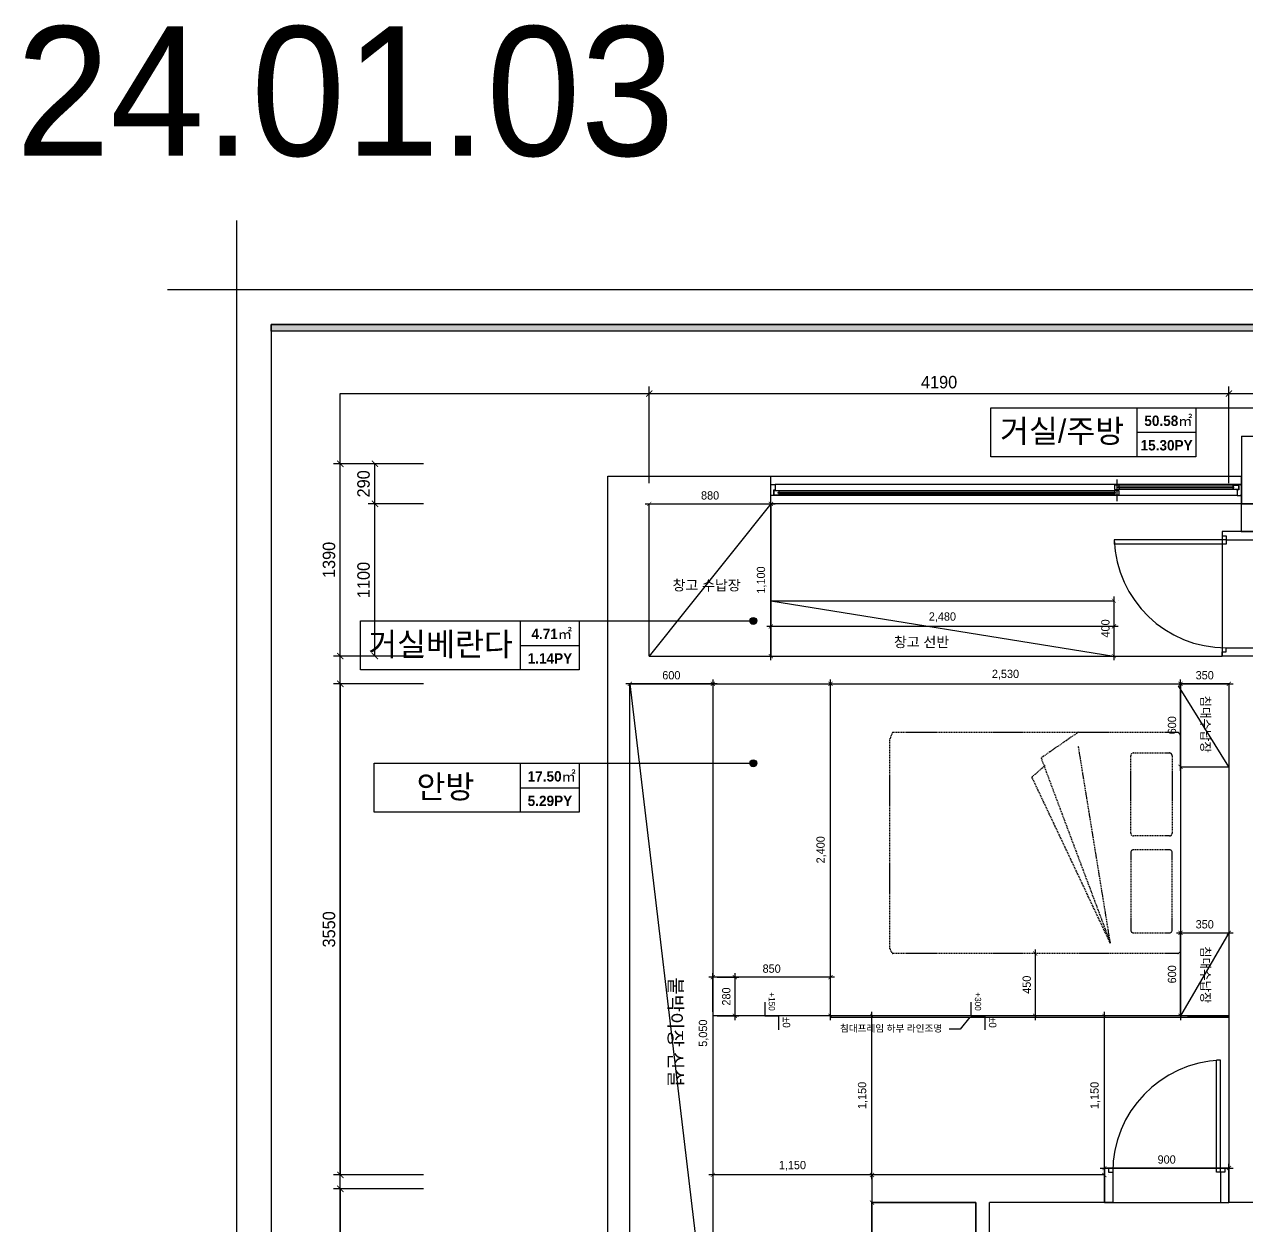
# Model space of a CAD drawing. Header units: millimetres. Extents: x -551172 to 232469, y -3435 to 261611.
# Drawn here: x 138586 to 147426, y 106633 to 115320 of the extents above; entities that cross this region are included whole.
import ezdxf
from ezdxf.enums import TextEntityAlignment as Align

# ---------------------------------------------------------------- set-up
doc = ezdxf.new("R2010")
doc.units = ezdxf.units.MM
doc.header["$LTSCALE"] = 10
doc.header["$PDMODE"] = 3
doc.linetypes.add('DH-HID2', pattern=[1.2, 0.8, -0.4])
doc.layers.get('DEFPOINTS').update_dxf_attribs({"color": 248})
for name, color, linetype in [('0-ELC TEXT', 7, 'Continuous'), ('03-TEXT', 3, 'Continuous'), ('06-FUR', 6, 'Continuous'), ('07-DIM WAL', 5, 'Continuous'), ('3.기호.계단선', 30, 'Continuous'), ('F-SYM', 7, 'Continuous'), ('FORM(YOURNAME)-11', 1, 'Continuous'), ('FU-FURM', 251, 'DH-HID2'), ('도면층2', 2, 'Continuous'), ('도면층4', 4, 'Continuous'), ('도면층5', 5, 'Continuous')]:
    doc.layers.add(name, color=color, linetype=linetype)
doc.styles.add('HY 울릉도 L', font='')
doc.styles.add('YOURNAME', font='HY울릉도M.TTF')
doc.styles.add('넥슨고딕', font='NEXONLv1GothicBold.ttf')
doc.styles.add('코레일둥고', font='Korail_Round_Gothic_Medium.ttf')
doc.styles.get('HY 울릉도 L').set_extended_font_data('HY울릉도L')
doc.dimstyles.new('30', dxfattribs={"dimscale": 30, "dimtxt": 2, "dimasz": 1, "dimexe": 1, "dimexo": 1, "dimgap": 1, "dimtad": 1, "dimdec": 0, "dimrnd": 0.05, "dimdsep": 46, "dimlunit": 6, "dimtxsty": 'HY 울릉도 L', "dimblk": 'ARCHTICK', "dimcen": 2.5, "dimdle": 1, "dimclrd": 133, "dimclre": 133, "dimclrt": 30, "dimadec": 0, "dimazin": 0, "dimtfac": 1, "dimtdec": 0, "dimtix": 1, "dimtmove": 2, "dimatfit": 3, "dimldrblk": 'ARCHTICK', "dimfxl": 1, "dimlwd": -1, "dimlwe": -1, "dimarcsym": 0})
doc.dimstyles.new('YOURNAME-50', dxfattribs={"dimscale": 50, "dimtxt": 1.8, "dimasz": 0.9, "dimexe": 1, "dimexo": 3, "dimgap": 0.7, "dimtad": 1, "dimdec": 0, "dimzin": 0, "dimdsep": 46, "dimtxsty": 'YOURNAME', "dimblk": 'ARCHTICK', "dimcen": 0, "dimclrd": 1, "dimclre": 1, "dimclrt": 7, "dimadec": 0, "dimazin": 0, "dimtfac": 1, "dimtdec": 0, "dimtix": 1, "dimtmove": 2, "dimatfit": 3, "dimldrblk": 'ARCHTICK', "dimfxl": 1, "dimtolj": 1, "dimtzin": 0, "dimarcsym": 0})

# ---------------------------------------------------------------- blocks, each defined once
blk = doc.blocks.new('FORM-PLAN')
at = {"layer": 'FORM(YOURNAME)-11'}
h = blk.add_hatch(color=256, dxfattribs=at)
h.dxf.hatch_style = 1
h.paths.add_polyline_path([(-71444, 55115), (10556, 55115), (10556, 54915), (-71444, 54915)])
h.paths.add_polyline_path([(-71444, -2085), (10556, -2085), (10556, -2285), (-71444, -2285)])
at = {"layer": 'DEFPOINTS', "color": 1}
blk.add_lwpolyline([(-72444, 58115), (-72444, 56115), (-74444, 56115)], dxfattribs=at)
at = {"layer": 'DEFPOINTS', "color": 158}
for points in [[(-71444, -2285), (10556, -2285), (10556, 55115), (-71444, 55115)], [(-69444, 53115), (-64, 53115), (-64, 1215), (-69444, 1215)]]:
    blk.add_lwpolyline(points, close=True, dxfattribs=at)
at = {"layer": 'FORM(YOURNAME)-11', "color": 250}
blk.add_lwpolyline([(-72444, -3285), (11556, -3285), (11556, 56115), (-72444, 56115)], close=True, dxfattribs=at)
at = {"layer": 'FORM(YOURNAME)-11'}
blk.add_lwpolyline([(-71444, 55115), (10556, 55115), (10556, 54915), (-71444, 54915)], close=True, dxfattribs=at)
at = {"layer": 'FORM(YOURNAME)-11', "color": 3, "style": 'YOURNAME'}
for tag, height, p in [('1', 450, (9905, 18188)), ('2', 450, (9905, 17544)), ('3', 450, (9905, 16257)), ('4', 450, (9905, 14326)), ('5', 515, (9905, 12009)), ('6', 515, (9905, 9757)), ('7', 515, (9905, 7504)), ('8', 515, (9905, 5252)), ('9', 515, (9905, 2999)), ('10', 515, (5655, 811)), ('11', 515, (9905, 747)), ('12', 515, (5655, -1441)), ('13', 515, (9905, -1441))]:
    blk.add_attdef(tag, text='', height=height, dxfattribs=at).set_placement(p, align=Align.MIDDLE_RIGHT)
blk = doc.blocks.new('_ArchTick')
at = {"color": 0, "linetype": 'ByBlock', "const_width": 0.15}
blk.add_lwpolyline([(-0.5, -0.5), (0.5, 0.5)], dxfattribs=at)
blk = doc.blocks.new('*D726')
at = {"layer": '07-DIM WAL', "color": 1, "lineweight": -2, "transparency": 16777216}
for p, q in [((143101.4, 112005.3), (143101.4, 112702.8)), ((143101.4, 112652.8), (147291.4, 112652.8)), ((147291.4, 112005.3), (147291.4, 112702.8))]:
    blk.add_line(p, q, dxfattribs=at)
at = {"layer": 'DEFPOINTS', "color": 0, "transparency": 16777216}
for p in [(147291.4, 112652.8), (143101.4, 111855.3), (147291.4, 111855.3)]:
    blk.add_point(p, dxfattribs=at)
at = {"layer": '07-DIM WAL', "color": 1, "lineweight": -2, "transparency": 16777216, "xscale": 45, "yscale": 45, "zscale": 45, "rotation": 180}
blk.add_blockref('_ArchTick', (143101.4, 112652.8), dxfattribs=at)
at = {"layer": '07-DIM WAL', "color": 1, "lineweight": -2, "transparency": 16777216, "xscale": 45, "yscale": 45, "zscale": 45}
blk.add_blockref('_ArchTick', (147291.4, 112652.8), dxfattribs=at)
at = {"layer": '07-DIM WAL', "color": 7, "transparency": 16777216, "insert": (145196.4, 112734.7), "char_height": 90, "attachment_point": 5, "style": 'YOURNAME'}
blk.add_mtext('\\A1;4190', dxfattribs=at)
blk = doc.blocks.new('*D727')
at = {"layer": '07-DIM WAL', "color": 1, "lineweight": -2, "transparency": 16777216}
for p, q in [((141468.9, 112145.3), (140818.9, 112145.3)), ((140868.9, 110755.3), (140868.9, 112145.3)), ((141468.9, 110755.3), (140818.9, 110755.3))]:
    blk.add_line(p, q, dxfattribs=at)
at = {"layer": 'DEFPOINTS', "color": 0, "transparency": 16777216}
for p in [(140868.9, 112145.3), (141618.9, 112145.3), (141618.9, 110755.3)]:
    blk.add_point(p, dxfattribs=at)
at = {"layer": '07-DIM WAL', "color": 1, "lineweight": -2, "transparency": 16777216, "xscale": 45, "yscale": 45, "zscale": 45}
for p, rotation in [((140868.9, 112145.3), 90), ((140868.9, 110755.3), 270)]:
    blk.add_blockref('_ArchTick', p, dxfattribs=dict(at, rotation=rotation))
at = {"layer": '07-DIM WAL', "color": 7, "transparency": 16777216, "insert": (140787, 111450.3), "char_height": 90, "attachment_point": 5, "rotation": 90, "style": 'YOURNAME'}
blk.add_mtext('\\A1;1390', dxfattribs=at)
blk = doc.blocks.new('*D728')
at = {"layer": '07-DIM WAL', "color": 1, "lineweight": -2, "transparency": 16777216}
for p, q in [((141468.9, 111855.3), (141068.9, 111855.3)), ((141118.9, 110755.3), (141118.9, 111855.3)), ((141468.9, 110755.3), (141068.9, 110755.3))]:
    blk.add_line(p, q, dxfattribs=at)
at = {"layer": 'DEFPOINTS', "color": 0, "transparency": 16777216}
for p in [(141118.9, 111855.3), (141618.9, 111855.3), (141618.9, 110755.3)]:
    blk.add_point(p, dxfattribs=at)
at = {"layer": '07-DIM WAL', "color": 1, "lineweight": -2, "transparency": 16777216, "xscale": 45, "yscale": 45, "zscale": 45}
for p, rotation in [((141118.9, 111855.3), 90), ((141118.9, 110755.3), 270)]:
    blk.add_blockref('_ArchTick', p, dxfattribs=dict(at, rotation=rotation))
at = {"layer": '07-DIM WAL', "color": 7, "transparency": 16777216, "insert": (141037.1, 111305.3), "char_height": 90, "attachment_point": 5, "rotation": 90, "style": 'YOURNAME'}
blk.add_mtext('\\A1;1100', dxfattribs=at)
blk = doc.blocks.new('*D729')
at = {"layer": '07-DIM WAL', "color": 1, "lineweight": -2, "transparency": 16777216}
for p, q in [((141468.9, 112145.3), (141068.9, 112145.3)), ((141118.9, 111855.3), (141118.9, 112145.3)), ((141468.9, 111855.3), (141068.9, 111855.3))]:
    blk.add_line(p, q, dxfattribs=at)
at = {"layer": 'DEFPOINTS', "color": 0, "transparency": 16777216}
for p in [(141118.9, 112145.3), (141618.9, 112145.3), (141618.9, 111855.3)]:
    blk.add_point(p, dxfattribs=at)
at = {"layer": '07-DIM WAL', "color": 1, "lineweight": -2, "transparency": 16777216, "xscale": 45, "yscale": 45, "zscale": 45}
for p, rotation in [((141118.9, 112145.3), 90), ((141118.9, 111855.3), 270)]:
    blk.add_blockref('_ArchTick', p, dxfattribs=dict(at, rotation=rotation))
at = {"layer": '07-DIM WAL', "color": 7, "transparency": 16777216, "insert": (141037, 112000.3), "char_height": 90, "attachment_point": 5, "rotation": 90, "style": 'YOURNAME'}
blk.add_mtext('\\A1;290', dxfattribs=at)
blk = doc.blocks.new('*D730')
at = {"layer": '07-DIM WAL', "color": 1, "lineweight": -2, "transparency": 16777216}
for p, q in [((141468.9, 110555.3), (140818.9, 110555.3)), ((140868.9, 110555.3), (140868.9, 107005.3)), ((141468.9, 107005.3), (140818.9, 107005.3))]:
    blk.add_line(p, q, dxfattribs=at)
at = {"layer": 'DEFPOINTS', "color": 0, "transparency": 16777216}
for p in [(141618.9, 110555.3), (140868.9, 107005.3), (141618.9, 107005.3)]:
    blk.add_point(p, dxfattribs=at)
at = {"layer": '07-DIM WAL', "color": 1, "lineweight": -2, "transparency": 16777216, "xscale": 45, "yscale": 45, "zscale": 45}
for p, rotation in [((140868.9, 110555.3), 90), ((140868.9, 107005.3), 270)]:
    blk.add_blockref('_ArchTick', p, dxfattribs=dict(at, rotation=rotation))
at = {"layer": '07-DIM WAL', "color": 7, "transparency": 16777216, "insert": (140787.1, 108780.3), "char_height": 90, "attachment_point": 5, "rotation": 90, "style": 'YOURNAME'}
blk.add_mtext('\\A1;3550', dxfattribs=at)
blk = doc.blocks.new('*D731')
at = {"layer": '07-DIM WAL', "color": 1, "lineweight": -2, "transparency": 16777216}
for p, q in [((141468.9, 106905.3), (140818.9, 106905.3)), ((140868.9, 106905.3), (140868.9, 105505.3)), ((141468.9, 105505.3), (140818.9, 105505.3))]:
    blk.add_line(p, q, dxfattribs=at)
at = {"layer": 'DEFPOINTS', "color": 0, "transparency": 16777216}
for p in [(141618.9, 106905.3), (140868.9, 105505.3), (141618.9, 105505.3)]:
    blk.add_point(p, dxfattribs=at)
at = {"layer": '07-DIM WAL', "color": 1, "lineweight": -2, "transparency": 16777216, "xscale": 45, "yscale": 45, "zscale": 45}
for p, rotation in [((140868.9, 106905.3), 90), ((140868.9, 105505.3), 270)]:
    blk.add_blockref('_ArchTick', p, dxfattribs=dict(at, rotation=rotation))
at = {"layer": '07-DIM WAL', "color": 7, "transparency": 16777216, "insert": (140787.1, 106205.3), "char_height": 90, "attachment_point": 5, "rotation": 90, "style": 'YOURNAME'}
blk.add_mtext('\\A1;1400', dxfattribs=at)
blk = doc.blocks.new('*D802')
at = {"layer": '06-FUR', "color": 133, "transparency": 16777216}
for p, q in [((144711.4, 106975.3), (144711.4, 108185.3)), ((144741.4, 108155.3), (144741.4, 108155.3)), ((144741.4, 107005.3), (144741.4, 107005.3))]:
    blk.add_line(p, q, dxfattribs=at)
at = {"layer": 'DEFPOINTS', "color": 0, "transparency": 16777216}
for p in [(144711.4, 108155.3), (144711.4, 108155.3), (144711.4, 107005.3)]:
    blk.add_point(p, dxfattribs=at)
at = {"layer": '06-FUR', "color": 133, "transparency": 16777216, "xscale": 30, "yscale": 30, "zscale": 30}
for p, rotation in [((144711.4, 108155.3), 90), ((144711.4, 107005.3), 270)]:
    blk.add_blockref('_ArchTick', p, dxfattribs=dict(at, rotation=rotation))
at = {"layer": '06-FUR', "color": 30, "transparency": 16777216, "insert": (144645.4, 107580.3), "char_height": 60, "attachment_point": 5, "rotation": 90, "style": 'HY 울릉도 L'}
blk.add_mtext('1,150', dxfattribs=at)
blk = doc.blocks.new('*D803')
at = {"layer": '06-FUR', "color": 133, "transparency": 16777216}
blk.add_line((144741.4, 107005.3), (143531.4, 107005.3), dxfattribs=at)
at = {"layer": 'DEFPOINTS', "color": 0, "transparency": 16777216}
for p in [(143561.4, 107005.3), (143561.4, 107005.3), (144711.4, 107005.3)]:
    blk.add_point(p, dxfattribs=at)
at = {"layer": '06-FUR', "color": 133, "transparency": 16777216, "xscale": 30, "yscale": 30, "zscale": 30, "rotation": 180}
blk.add_blockref('_ArchTick', (143561.4, 107005.3), dxfattribs=at)
at = {"layer": '06-FUR', "color": 133, "transparency": 16777216, "xscale": 30, "yscale": 30, "zscale": 30}
blk.add_blockref('_ArchTick', (144711.4, 107005.3), dxfattribs=at)
at = {"layer": '06-FUR', "color": 30, "transparency": 16777216, "insert": (144136.4, 107071.2), "char_height": 60, "attachment_point": 5, "style": 'HY 울릉도 L'}
blk.add_mtext('1,150', dxfattribs=at)
blk = doc.blocks.new('*D763')
at = {"layer": '06-FUR', "color": 133, "transparency": 16777216}
for p, q in [((145891.4, 108635.3), (145891.4, 108125.3)), ((145921.4, 108605.3), (145921.4, 108605.3)), ((146354.1, 108155.3), (145861.4, 108155.3))]:
    blk.add_line(p, q, dxfattribs=at)
at = {"layer": 'DEFPOINTS', "color": 0, "transparency": 16777216}
for p in [(145891.4, 108605.3), (145891.4, 108155.3), (146384.1, 108155.3)]:
    blk.add_point(p, dxfattribs=at)
at = {"layer": '06-FUR', "color": 133, "transparency": 16777216, "xscale": 30, "yscale": 30, "zscale": 30}
for p, rotation in [((145891.4, 108605.3), 90), ((145891.4, 108155.3), 270)]:
    blk.add_blockref('_ArchTick', p, dxfattribs=dict(at, rotation=rotation))
at = {"layer": '06-FUR', "color": 30, "transparency": 16777216, "insert": (145830.1, 108380.3), "char_height": 60, "attachment_point": 5, "rotation": 90, "style": 'HY 울릉도 L'}
blk.add_mtext('450', dxfattribs=at)
blk = doc.blocks.new('*D759')
at = {"layer": '06-FUR', "color": 133, "transparency": 16777216}
for p, q in [((146911.4, 108755.3), (147321.4, 108755.3)), ((146941.4, 108725.3), (146941.4, 108725.3))]:
    blk.add_line(p, q, dxfattribs=at)
at = {"layer": 'DEFPOINTS', "color": 0, "transparency": 16777216}
for p in [(146941.4, 108755.3), (147291.4, 108755.3), (147291.4, 108755.3)]:
    blk.add_point(p, dxfattribs=at)
at = {"layer": '06-FUR', "color": 133, "transparency": 16777216, "xscale": 30, "yscale": 30, "zscale": 30, "rotation": 180}
blk.add_blockref('_ArchTick', (146941.4, 108755.3), dxfattribs=at)
at = {"layer": '06-FUR', "color": 133, "transparency": 16777216, "xscale": 30, "yscale": 30, "zscale": 30}
blk.add_blockref('_ArchTick', (147291.4, 108755.3), dxfattribs=at)
at = {"layer": '06-FUR', "color": 30, "transparency": 16777216, "insert": (147116.4, 108816.6), "char_height": 60, "attachment_point": 5, "style": 'HY 울릉도 L'}
blk.add_mtext('350', dxfattribs=at)
blk = doc.blocks.new('*D798')
at = {"layer": '06-FUR', "color": 133, "transparency": 16777216}
for p, q in [((144441.4, 108435), (143531.4, 108435)), ((143561.4, 108185.3), (143561.4, 108465)), ((144411.4, 108185.3), (144411.4, 108465))]:
    blk.add_line(p, q, dxfattribs=at)
at = {"layer": 'DEFPOINTS', "color": 0, "transparency": 16777216}
for p in [(143561.4, 108435), (143561.4, 108155.3), (144411.4, 108155.3)]:
    blk.add_point(p, dxfattribs=at)
at = {"layer": '06-FUR', "color": 133, "transparency": 16777216, "xscale": 30, "yscale": 30, "zscale": 30, "rotation": 180}
blk.add_blockref('_ArchTick', (143561.4, 108435), dxfattribs=at)
at = {"layer": '06-FUR', "color": 133, "transparency": 16777216, "xscale": 30, "yscale": 30, "zscale": 30}
blk.add_blockref('_ArchTick', (144411.4, 108435), dxfattribs=at)
at = {"layer": '06-FUR', "color": 30, "transparency": 16777216, "insert": (143986.4, 108496.3), "char_height": 60, "attachment_point": 5, "style": 'HY 울릉도 L'}
blk.add_mtext('850', dxfattribs=at)
blk = doc.blocks.new('*D799')
at = {"layer": '06-FUR', "color": 133, "transparency": 16777216}
for p, q in [((146391.4, 106975.3), (146391.4, 108185.3)), ((146421.4, 108155.3), (146421.4, 108155.3)), ((146421.4, 107005.3), (146421.4, 107005.3))]:
    blk.add_line(p, q, dxfattribs=at)
at = {"layer": 'DEFPOINTS', "color": 0, "transparency": 16777216}
for p in [(146391.4, 108155.3), (146391.4, 108155.3), (146391.4, 107005.3)]:
    blk.add_point(p, dxfattribs=at)
at = {"layer": '06-FUR', "color": 133, "transparency": 16777216, "xscale": 30, "yscale": 30, "zscale": 30}
for p, rotation in [((146391.4, 108155.3), 90), ((146391.4, 107005.3), 270)]:
    blk.add_blockref('_ArchTick', p, dxfattribs=dict(at, rotation=rotation))
at = {"layer": '06-FUR', "color": 30, "transparency": 16777216, "insert": (146325.4, 107580.3), "char_height": 60, "attachment_point": 5, "rotation": 90, "style": 'HY 울릉도 L'}
blk.add_mtext('1,150', dxfattribs=at)
blk = doc.blocks.new('*D800')
at = {"layer": '06-FUR', "color": 133, "transparency": 16777216}
for p, q in [((146361.4, 107055.3), (147321.4, 107055.3)), ((147291.4, 107035.3), (147291.4, 107085.3))]:
    blk.add_line(p, q, dxfattribs=at)
at = {"layer": 'DEFPOINTS', "color": 0, "transparency": 16777216}
for p in [(146391.4, 107055.3), (147291.4, 107055.3), (147291.4, 107005.3)]:
    blk.add_point(p, dxfattribs=at)
at = {"layer": '06-FUR', "color": 133, "transparency": 16777216, "xscale": 30, "yscale": 30, "zscale": 30, "rotation": 180}
blk.add_blockref('_ArchTick', (146391.4, 107055.3), dxfattribs=at)
at = {"layer": '06-FUR', "color": 133, "transparency": 16777216, "xscale": 30, "yscale": 30, "zscale": 30}
blk.add_blockref('_ArchTick', (147291.4, 107055.3), dxfattribs=at)
at = {"layer": '06-FUR', "color": 30, "transparency": 16777216, "insert": (146841.4, 107116.6), "char_height": 60, "attachment_point": 5, "style": 'HY 울릉도 L'}
blk.add_mtext('900', dxfattribs=at)
blk = doc.blocks.new('*D809')
at = {"layer": '06-FUR', "color": 133, "transparency": 16777216}
blk.add_line((144411.4, 108125.3), (144411.4, 110585.3), dxfattribs=at)
at = {"layer": 'DEFPOINTS', "color": 0, "transparency": 16777216}
for p in [(144411.4, 110555.3), (144411.4, 110555.3), (144411.4, 108155.3)]:
    blk.add_point(p, dxfattribs=at)
at = {"layer": '06-FUR', "color": 133, "transparency": 16777216, "xscale": 30, "yscale": 30, "zscale": 30}
for p, rotation in [((144411.4, 110555.3), 90), ((144411.4, 108155.3), 270)]:
    blk.add_blockref('_ArchTick', p, dxfattribs=dict(at, rotation=rotation))
at = {"layer": '06-FUR', "color": 30, "transparency": 16777216, "insert": (144345.4, 109355.3), "char_height": 60, "attachment_point": 5, "rotation": 90, "style": 'HY 울릉도 L'}
blk.add_mtext('2,400', dxfattribs=at)
blk = doc.blocks.new('*D810')
at = {"layer": '06-FUR', "color": 133, "transparency": 16777216}
blk.add_line((144381.4, 110555.3), (146971.4, 110555.3), dxfattribs=at)
at = {"layer": 'DEFPOINTS', "color": 0, "transparency": 16777216}
for p in [(144411.4, 110555.3), (146941.4, 110555.3), (146941.4, 110555.3)]:
    blk.add_point(p, dxfattribs=at)
at = {"layer": '06-FUR', "color": 133, "transparency": 16777216, "xscale": 30, "yscale": 30, "zscale": 30, "rotation": 180}
blk.add_blockref('_ArchTick', (144411.4, 110555.3), dxfattribs=at)
at = {"layer": '06-FUR', "color": 133, "transparency": 16777216, "xscale": 30, "yscale": 30, "zscale": 30}
blk.add_blockref('_ArchTick', (146941.4, 110555.3), dxfattribs=at)
at = {"layer": '06-FUR', "color": 30, "transparency": 16777216, "insert": (145676.4, 110621.3), "char_height": 60, "attachment_point": 5, "style": 'HY 울릉도 L'}
blk.add_mtext('2,530', dxfattribs=at)
blk = doc.blocks.new('*D811')
at = {"layer": '06-FUR', "color": 133, "transparency": 16777216}
blk.add_line((146911.4, 110555.3), (147321.4, 110555.3), dxfattribs=at)
at = {"layer": 'DEFPOINTS', "color": 0, "transparency": 16777216}
for p in [(146941.4, 110555.3), (147291.4, 110555.3), (147291.4, 110555.3)]:
    blk.add_point(p, dxfattribs=at)
at = {"layer": '06-FUR', "color": 133, "transparency": 16777216, "xscale": 30, "yscale": 30, "zscale": 30, "rotation": 180}
blk.add_blockref('_ArchTick', (146941.4, 110555.3), dxfattribs=at)
at = {"layer": '06-FUR', "color": 133, "transparency": 16777216, "xscale": 30, "yscale": 30, "zscale": 30}
blk.add_blockref('_ArchTick', (147291.4, 110555.3), dxfattribs=at)
at = {"layer": '06-FUR', "color": 30, "transparency": 16777216, "insert": (147116.4, 110616.6), "char_height": 60, "attachment_point": 5, "style": 'HY 울릉도 L'}
blk.add_mtext('350', dxfattribs=at)
blk = doc.blocks.new('*D812')
at = {"layer": '06-FUR', "color": 133, "transparency": 16777216}
blk.add_line((143591.4, 110555.3), (142931.4, 110555.3), dxfattribs=at)
at = {"layer": 'DEFPOINTS', "color": 0, "transparency": 16777216}
for p in [(142961.4, 110555.3), (142961.4, 110555.3), (143561.4, 110555.3)]:
    blk.add_point(p, dxfattribs=at)
at = {"layer": '06-FUR', "color": 133, "transparency": 16777216, "xscale": 30, "yscale": 30, "zscale": 30, "rotation": 180}
blk.add_blockref('_ArchTick', (142961.4, 110555.3), dxfattribs=at)
at = {"layer": '06-FUR', "color": 133, "transparency": 16777216, "xscale": 30, "yscale": 30, "zscale": 30}
blk.add_blockref('_ArchTick', (143561.4, 110555.3), dxfattribs=at)
at = {"layer": '06-FUR', "color": 30, "transparency": 16777216, "insert": (143261.4, 110616.6), "char_height": 60, "attachment_point": 5, "style": 'HY 울릉도 L'}
blk.add_mtext('600', dxfattribs=at)
blk = doc.blocks.new('*D804')
at = {"layer": '06-FUR', "color": 133, "transparency": 16777216}
for p, q in [((143561.4, 110585.3), (143561.4, 105475.3)), ((143591.4, 110555.3), (143591.4, 110555.3)), ((143591.4, 105505.3), (143591.4, 105505.3))]:
    blk.add_line(p, q, dxfattribs=at)
at = {"layer": 'DEFPOINTS', "color": 0, "transparency": 16777216}
for p in [(143561.4, 110555.3), (143561.4, 105505.3), (143561.4, 105505.3)]:
    blk.add_point(p, dxfattribs=at)
at = {"layer": '06-FUR', "color": 133, "transparency": 16777216, "xscale": 30, "yscale": 30, "zscale": 30}
for p, rotation in [((143561.4, 110555.3), 90), ((143561.4, 105505.3), 270)]:
    blk.add_blockref('_ArchTick', p, dxfattribs=dict(at, rotation=rotation))
at = {"layer": '06-FUR', "color": 30, "transparency": 16777216, "insert": (143495.4, 108030.3), "char_height": 60, "attachment_point": 5, "rotation": 90, "style": 'HY 울릉도 L'}
blk.add_mtext('5,050', dxfattribs=at)
blk = doc.blocks.new('*D806')
at = {"layer": '06-FUR', "color": 133, "transparency": 16777216}
for p, q in [((146941.4, 109925.3), (146941.4, 110585.3)), ((146971.4, 110555.3), (146971.4, 110555.3)), ((146971.4, 109955.3), (146971.4, 109955.3))]:
    blk.add_line(p, q, dxfattribs=at)
at = {"layer": 'DEFPOINTS', "color": 0, "transparency": 16777216}
for p in [(146941.4, 110555.3), (146941.4, 110555.3), (146941.4, 109955.3)]:
    blk.add_point(p, dxfattribs=at)
at = {"layer": '06-FUR', "color": 133, "transparency": 16777216, "xscale": 30, "yscale": 30, "zscale": 30}
for p, rotation in [((146941.4, 110555.3), 90), ((146941.4, 109955.3), 270)]:
    blk.add_blockref('_ArchTick', p, dxfattribs=dict(at, rotation=rotation))
at = {"layer": '06-FUR', "color": 30, "transparency": 16777216, "insert": (146880.1, 110255.3), "char_height": 60, "attachment_point": 5, "rotation": 90, "style": 'HY 울릉도 L'}
blk.add_mtext('600', dxfattribs=at)
blk = doc.blocks.new('*D766')
at = {"layer": '06-FUR', "color": 133, "transparency": 16777216}
blk.add_line((146941.4, 108785.3), (146941.4, 108125.3), dxfattribs=at)
at = {"layer": 'DEFPOINTS', "color": 0, "transparency": 16777216}
for p in [(146941.4, 108755.3), (146941.4, 108155.3), (146941.4, 108155.3)]:
    blk.add_point(p, dxfattribs=at)
at = {"layer": '06-FUR', "color": 133, "transparency": 16777216, "xscale": 30, "yscale": 30, "zscale": 30}
for p, rotation in [((146941.4, 108755.3), 90), ((146941.4, 108155.3), 270)]:
    blk.add_blockref('_ArchTick', p, dxfattribs=dict(at, rotation=rotation))
at = {"layer": '06-FUR', "color": 30, "transparency": 16777216, "insert": (146880.1, 108455.3), "char_height": 60, "attachment_point": 5, "rotation": 90, "style": 'HY 울릉도 L'}
blk.add_mtext('600', dxfattribs=at)
blk = doc.blocks.new('*D819')
at = {"layer": '06-FUR', "color": 133, "transparency": 16777216}
for p, q in [((143591.4, 108435), (143750, 108435)), ((143720, 108465), (143720, 108125.3)), ((143591.4, 108155.3), (143750, 108155.3))]:
    blk.add_line(p, q, dxfattribs=at)
at = {"layer": 'DEFPOINTS', "color": 0, "transparency": 16777216}
for p in [(143561.4, 108435), (143561.4, 108155.3), (143720, 108155.3)]:
    blk.add_point(p, dxfattribs=at)
at = {"layer": '06-FUR', "color": 133, "transparency": 16777216, "xscale": 30, "yscale": 30, "zscale": 30}
for p, rotation in [((143720, 108435), 90), ((143720, 108155.3), 270)]:
    blk.add_blockref('_ArchTick', p, dxfattribs=dict(at, rotation=rotation))
at = {"layer": '06-FUR', "color": 30, "transparency": 16777216, "insert": (143658.7, 108295.2), "char_height": 60, "attachment_point": 5, "rotation": 90, "style": 'HY 울릉도 L'}
blk.add_mtext('280', dxfattribs=at)
blk = doc.blocks.new('*D778')
at = {"layer": '06-FUR', "color": 133, "transparency": 16777216}
for p, q in [((143980.7, 111125.3), (143980.7, 110940)), ((146460.4, 111125.3), (146460.4, 110940)), ((146490.4, 110970), (143950.7, 110970))]:
    blk.add_line(p, q, dxfattribs=at)
at = {"layer": 'DEFPOINTS', "color": 0, "transparency": 16777216}
for p in [(143980.7, 111155.3), (146460.4, 111155.3), (143980.7, 110970)]:
    blk.add_point(p, dxfattribs=at)
at = {"layer": '06-FUR', "color": 133, "transparency": 16777216, "xscale": 30, "yscale": 30, "zscale": 30, "rotation": 180}
blk.add_blockref('_ArchTick', (143980.7, 110970), dxfattribs=at)
at = {"layer": '06-FUR', "color": 133, "transparency": 16777216, "xscale": 30, "yscale": 30, "zscale": 30}
blk.add_blockref('_ArchTick', (146460.4, 110970), dxfattribs=at)
at = {"layer": '06-FUR', "color": 30, "transparency": 16777216, "insert": (145220.5, 111035.9), "char_height": 60, "attachment_point": 5, "style": 'HY 울릉도 L'}
blk.add_mtext('2,480', dxfattribs=at)
blk = doc.blocks.new('*D779')
at = {"layer": '06-FUR', "color": 133, "transparency": 16777216}
for p, q in [((143980.7, 110725.3), (143980.7, 111885.3)), ((144010.7, 111855.3), (144010.7, 111855.3))]:
    blk.add_line(p, q, dxfattribs=at)
at = {"layer": 'DEFPOINTS', "color": 0, "transparency": 16777216}
for p in [(143980.7, 111855.3), (143980.7, 111855.3), (143980.7, 110755.3)]:
    blk.add_point(p, dxfattribs=at)
at = {"layer": '06-FUR', "color": 133, "transparency": 16777216, "xscale": 30, "yscale": 30, "zscale": 30}
for p, rotation in [((143980.7, 111855.3), 90), ((143980.7, 110755.3), 270)]:
    blk.add_blockref('_ArchTick', p, dxfattribs=dict(at, rotation=rotation))
at = {"layer": '06-FUR', "color": 30, "transparency": 16777216, "insert": (143914.7, 111305.3), "char_height": 60, "attachment_point": 5, "rotation": 90, "style": 'HY 울릉도 L'}
blk.add_mtext('1,100', dxfattribs=at)
blk = doc.blocks.new('*D780')
at = {"layer": '06-FUR', "color": 133, "transparency": 16777216}
for p, q in [((143071.4, 111855), (144011.4, 111855)), ((143101.4, 111825.3), (143101.4, 111825)), ((143981.4, 111825.3), (143981.4, 111825))]:
    blk.add_line(p, q, dxfattribs=at)
at = {"layer": 'DEFPOINTS', "color": 0, "transparency": 16777216}
for p in [(143101.4, 111855.3), (143981.4, 111855.3), (143981.4, 111855)]:
    blk.add_point(p, dxfattribs=at)
at = {"layer": '06-FUR', "color": 133, "transparency": 16777216, "xscale": 30, "yscale": 30, "zscale": 30, "rotation": 180}
blk.add_blockref('_ArchTick', (143101.4, 111855), dxfattribs=at)
at = {"layer": '06-FUR', "color": 133, "transparency": 16777216, "xscale": 30, "yscale": 30, "zscale": 30}
blk.add_blockref('_ArchTick', (143981.4, 111855), dxfattribs=at)
at = {"layer": '06-FUR', "color": 30, "transparency": 16777216, "insert": (143541.4, 111916.3), "char_height": 60, "attachment_point": 5, "style": 'HY 울릉도 L'}
blk.add_mtext('880', dxfattribs=at)
blk = doc.blocks.new('*D771')
at = {"layer": '06-FUR', "color": 133, "transparency": 16777216}
for p, q in [((146460.4, 111185.3), (146460.4, 110725.3)), ((146490.4, 111155.3), (146490.4, 111155.3)), ((146490.4, 110755.3), (146490.4, 110755.3))]:
    blk.add_line(p, q, dxfattribs=at)
at = {"layer": 'DEFPOINTS', "color": 0, "transparency": 16777216}
for p in [(146460.4, 111155.3), (146460.4, 110755.3), (146460.4, 110755.3)]:
    blk.add_point(p, dxfattribs=at)
at = {"layer": '06-FUR', "color": 133, "transparency": 16777216, "xscale": 30, "yscale": 30, "zscale": 30}
for p, rotation in [((146460.4, 111155.3), 90), ((146460.4, 110755.3), 270)]:
    blk.add_blockref('_ArchTick', p, dxfattribs=dict(at, rotation=rotation))
at = {"layer": '06-FUR', "color": 30, "transparency": 16777216, "insert": (146399.1, 110955.3), "char_height": 60, "attachment_point": 5, "rotation": 90, "style": 'HY 울릉도 L'}
blk.add_mtext('400', dxfattribs=at)
blk = doc.blocks.new('*D775')
at = {"layer": '06-FUR', "color": 133, "transparency": 16777216}
for p, q in [((144711.4, 106835.3), (144711.4, 105475.3)), ((144741.4, 106805.3), (144741.4, 106805.3)), ((144741.4, 105505.3), (144741.4, 105505.3))]:
    blk.add_line(p, q, dxfattribs=at)
at = {"layer": 'DEFPOINTS', "color": 0, "transparency": 16777216}
for p in [(144711.4, 106805.3), (144711.4, 105505.3), (144711.4, 105505.3)]:
    blk.add_point(p, dxfattribs=at)
at = {"layer": '06-FUR', "color": 133, "transparency": 16777216, "xscale": 30, "yscale": 30, "zscale": 30}
for p, rotation in [((144711.4, 106805.3), 90), ((144711.4, 105505.3), 270)]:
    blk.add_blockref('_ArchTick', p, dxfattribs=dict(at, rotation=rotation))
at = {"layer": '06-FUR', "color": 30, "transparency": 16777216, "insert": (144645.4, 106155.3), "char_height": 60, "attachment_point": 5, "rotation": 90, "style": 'HY 울릉도 L'}
blk.add_mtext('1,300', dxfattribs=at)

msp = doc.modelspace()

# ---------------------------------------------------------------- hatches: boundary and pattern name
at = {"layer": '0-ELC TEXT'}
h = msp.add_hatch(color=256, dxfattribs=at)
h.dxf.hatch_style = 1
edge = h.paths.add_edge_path()
edge.add_arc((143853.4, 111009.7), 25, 180, 540, ccw=False)
h = msp.add_hatch(color=256, dxfattribs=at)
h.dxf.hatch_style = 1
edge = h.paths.add_edge_path()
edge.add_arc((143853.4, 109980.5), 25, 180, 540, ccw=False)

# ---------------------------------------------------------------- linework, layer by layer
for p, q in [((146628.1, 112196.5), (146628.1, 112550.3)), ((146628.1, 112373.4), (147052.8, 112373.4)), ((142171, 110655.9), (142171, 111009.7)), ((142595.7, 111009.7), (143853.4, 111009.7)), ((142171, 110832.8), (142595.7, 110832.8)), ((142171, 109626.7), (142171, 109980.5)), ((142595.7, 109980.5), (143853.4, 109980.5)), ((142171, 109803.6), (142595.7, 109803.6))]:
    msp.add_line(p, q, dxfattribs=at)
for points in [[(145570.9, 112550.3), (147052.8, 112550.3), (147052.8, 112196.5), (145570.9, 112196.5)], [(141013.8, 111009.7), (142595.7, 111009.7), (142595.7, 110655.9), (141013.8, 110655.9)], [(141113.8, 109980.5), (142595.7, 109980.5), (142595.7, 109626.7), (141113.8, 109626.7)]]:
    msp.add_lwpolyline(points, close=True, dxfattribs=at)
msp.add_lwpolyline([(147052.8, 112550.3), (147985.8, 112550.3), (147985.8, 111903.9)], dxfattribs=at)
for centre in [(143853.4, 111009.7), (143853.4, 109980.5)]:
    msp.add_circle(centre, 25, dxfattribs=at)
at = {"layer": '06-FUR'}
for p, q in [((143101.4, 111855.3), (143980.7, 111855.3)), ((143980.7, 111855.3), (143101.4, 110755.3)), ((143980.7, 111855.3), (143980.7, 110755.3)), ((143980.7, 110755.3), (143980.7, 111155.3)), ((143980.7, 111155.3), (146460.4, 111155.3)), ((143980.7, 111155.3), (146460.4, 110755.3)), ((146460.4, 111155.3), (146460.4, 110755.3)), ((142961.4, 110555.3), (143561.4, 105505.3)), ((147291.4, 109955.3), (146926.4, 110540.3)), ((147291.4, 110555.3), (146941.4, 110555.3)), ((146941.4, 110555.3), (146941.4, 108155.3)), ((146941.4, 109955.3), (147291.4, 109955.3)), ((146941.4, 108155.3), (146941.4, 108755.3)), ((146941.4, 108755.3), (147291.4, 108755.3)), ((147291.4, 108755.3), (146941.4, 108155.3)), ((144411.4, 108435), (143561.4, 108435)), ((144411.4, 108155.3), (144411.4, 108435)), ((144411.4, 108155.3), (143561.4, 108155.3)), ((147291.4, 108155.3), (144411.4, 108155.3)), ((147291.4, 108155.3), (144471.4, 108155.3)), ((146991.4, 108155.3), (147291.4, 108155.3))]:
    msp.add_line(p, q, dxfattribs=at)
at = {"layer": '06-FUR', "color": 41, "true_color": 0xf4ee51}
for p, q in [((145418.4, 108145.3), (145350, 108060)), ((145350, 108060), (145270, 108060))]:
    msp.add_line(p, q, dxfattribs=at)
at = {"layer": '06-FUR'}
for points in [[(143561.4, 105505.3), (142961.4, 105505.3), (142961.4, 110555.3), (143561.4, 110555.3)], [(144711.4, 106805.3), (145461.4, 106805.3), (145461.4, 105505.3), (144711.4, 105505.3)]]:
    msp.add_lwpolyline(points, close=True, dxfattribs=at)
at = {"layer": '06-FUR', "color": 41, "true_color": 0xf4ee51, "const_width": 10}
msp.add_lwpolyline([(147291.4, 108145.3), (144410, 108145.3)], dxfattribs=at)
at = {"layer": '06-FUR'}
msp.add_lwpolyline([(147291.4, 108155.3, 2, 1.455191522836685e-11, 0), (147291.4, 108155.3, 1.455191522836685e-11, 1.455191522836685e-11, 0)], format="xyseb", dxfattribs=at)
at = {"layer": '3.기호.계단선'}
for points in [[(143936.4, 108255.3), (143936.4, 108155.3), (144036.4, 108155.3), (144036.4, 108055.3)], [(145426.4, 108255.3), (145426.4, 108155.3), (145526.4, 108155.3), (145526.4, 108055.3)]]:
    msp.add_lwpolyline(points, dxfattribs=at)
at = {"layer": 'FU-FURM'}
for p, q in [((146203.4, 110205.3), (145933.4, 110019.3)), ((146434.8, 108680.3), (146203.4, 110105.3)), ((145933.4, 110019.3), (146434.8, 108680.3)), ((145867.4, 109881.3), (145963.4, 109965.3)), ((146434.8, 108680.3), (145867.4, 109881.3))]:
    msp.add_line(p, q, dxfattribs=at)
for points in [[(144841.4, 108640), (144841.4, 110156.7, -0.034141), (144861.4, 110205.3), (146921.4, 110205.3, -0.218769), (146941.4, 110180), (146941.4, 108620, -0.111477), (146921.4, 108605.3), (144861.4, 108605.3, -0.126594)], [(146581.4, 109475.3), (146581.4, 110035.3, -0.414214), (146601.4, 110055.3), (146861.4, 110055.3, -0.414214), (146881.4, 110035.3), (146881.4, 109475.3, -0.414214), (146861.4, 109455.3), (146601.4, 109455.3, -0.414214)], [(146581.4, 109335.3), (146581.4, 108775.3, 0.414214), (146601.4, 108755.3), (146861.4, 108755.3, 0.414214), (146881.4, 108775.3), (146881.4, 109335.3, 0.414214), (146861.4, 109355.3), (146601.4, 109355.3, 0.414214)]]:
    msp.add_lwpolyline(points, format="xyb", close=True, dxfattribs=at)
at = {"layer": '도면층2'}
for p, q in [((147381.4, 112345.3), (147491.4, 112345.3)), ((147381.4, 112345.3), (147381.4, 111855.3)), ((142801.4, 102675.3), (142801.4, 112055.3)), ((142801.4, 112055.3), (143981.4, 112055.3)), ((143981.4, 111855.3), (143981.4, 112055.3)), ((143101.4, 110755.3), (143101.4, 111855.3)), ((143101.4, 111855.3), (143981.4, 111855.3)), ((147380.6, 111855.3), (147491.4, 111855.3)), ((143101.4, 110755.3), (147241.4, 110755.3)), ((142961.4, 110555.3), (147291.4, 110555.3)), ((142961.4, 105505.3), (142961.4, 110555.3)), ((147291.4, 110555.3), (147291.4, 107005.3)), ((146391.4, 107005.3), (144711.4, 107005.3)), ((144711.4, 107005.3), (144711.4, 106805.3)), ((146391.4, 107005.3), (146391.4, 106805.3)), ((147291.4, 107005.3), (147291.4, 106805.3)), ((145461.4, 106805.3), (144711.4, 106805.3)), ((145461.4, 105505.3), (145461.4, 106805.3)), ((145561.4, 105405.3), (145561.4, 106805.3)), ((146391.4, 106805.3), (145561.4, 106805.3)), ((147491.4, 106805.3), (147291.4, 106805.3))]:
    msp.add_line(p, q, dxfattribs=at)
msp.add_lwpolyline([(147491.4, 111855.3), (147380.6, 111855.3), (147380.6, 111655.3), (147491.4, 111655.3)], close=True, dxfattribs=at)
at = {"layer": '도면층4'}
for p, q in [((146481.4, 112031.4), (146481.4, 111874.4)), ((147350.6, 111915.3), (143998.8, 111915.3)), ((147363.2, 111995.3), (144011.4, 111995.3)), ((146463.8, 111950), (144040.1, 111950)), ((146463.8, 111920), (144040.1, 111920)), ((147321.5, 111990.3), (146498.9, 111990.3)), ((147321.5, 111960.3), (146498.9, 111960.3)), ((147350.6, 111954.2), (147350.6, 111956.3)), ((147241.4, 111655.3), (147241.4, 110755.3)), ((147271.4, 111595.3), (146461.4, 111595.3)), ((146461.4, 111595.3), (146461.4, 111565.3)), ((147271.4, 111565.3), (146461.9, 111565.3)), ((147271.4, 111595.3), (147271.4, 111565.3)), ((147231.4, 107835.3), (147201.4, 107835.3)), ((147201.4, 107025.3), (147201.4, 107834.7)), ((147231.4, 107025.3), (147231.4, 107835.3)), ((147291.4, 107055.3), (146391.4, 107055.3)), ((146391.4, 107055.3), (146391.4, 106805.3)), ((147291.4, 106805.3), (147291.4, 107055.3)), ((147291.4, 107055.3), (147291.4, 106805.3)), ((147231.4, 107025.3), (147201.4, 107025.3)), ((146391.4, 106805.3), (147291.4, 106805.3))]:
    msp.add_line(p, q, dxfattribs=at)
for points in [[(143981.4, 112055.3), (147380.6, 112055.3), (147380.6, 111855.3), (143981.4, 111855.3)], [(144040.1, 111940), (144040.1, 111950), (144002.1, 111950), (144002.1, 111920), (144040.1, 111920), (144040.1, 111930), (144034.5, 111931.8), (144034.5, 111938.2)], [(144036.6, 111933), (146467.3, 111933), (146467.3, 111937), (144036.6, 111937)], [(146463.8, 111920), (146498.8, 111920), (146498.8, 111950), (146463.8, 111950), (146463.8, 111940), (146469.4, 111938.2), (146469.4, 111931.8), (146463.8, 111930)], [(146493.3, 111978.6), (146498.9, 111980.3), (146498.9, 111990.3), (146463.9, 111990.3), (146463.9, 111960.3), (146498.9, 111960.3), (146498.9, 111970.3), (146493.3, 111972.1)], [(147327.1, 111978.6), (147321.5, 111980.3), (147321.5, 111990.3), (147359.5, 111990.3), (147359.5, 111960.3), (147321.5, 111960.3), (147321.5, 111970.3), (147327.1, 111972.1)]]:
    msp.add_lwpolyline(points, close=True, dxfattribs=at)
for points in [[(143981.4, 111986.2), (143981.4, 111995.3), (144011.4, 111995.3), (144011.4, 111954.2), (143998.8, 111954.2), (143998.8, 111915.3), (143981.4, 111915.3), (143981.4, 111924.2)], [(144040.1, 111940.8), (144042.8, 111939.4), (144043.4, 111938.4), (144043.9, 111937)], [(144040.1, 111929.2), (144042.8, 111930.6), (144043.4, 111931.6), (144043.9, 111933)], [(146463.8, 111940.8), (146461.1, 111939.4), (146460.6, 111938.4), (146460, 111937)], [(146463.8, 111929.2), (146461.1, 111930.6), (146460.6, 111931.6), (146460, 111933)], [(146495.4, 111973.3), (147325, 111973.3), (147325, 111977.3), (146495.4, 111977.3), (146495.4, 111973.3), (146495.4, 111977.3)], [(146498.9, 111981.1), (146501.6, 111979.8), (146502.2, 111978.8), (146502.7, 111977.3)], [(146498.9, 111969.6), (146501.6, 111970.9), (146502.2, 111971.9), (146502.7, 111973.3)], [(147321.5, 111981.1), (147318.8, 111979.8), (147318.3, 111978.8), (147317.7, 111977.3)], [(147321.5, 111969.6), (147318.8, 111970.9), (147318.3, 111971.9), (147317.7, 111973.3)], [(147380.6, 111986.3), (147380.6, 111995.3), (147363.2, 111995.3), (147363.2, 111956.3), (147350.6, 111956.3), (147350.6, 111915.3), (147380.6, 111915.3), (147380.6, 111924.3)], [(147241.4, 111655.3), (147241.4, 111625.3), (147271.4, 111625.3), (147271.4, 111595.3), (147511.4, 111595.3), (147511.4, 111625.3), (147541.4, 111625.3), (147541.4, 111655.3), (147241.4, 111655.3)], [(147241.4, 110755.3), (147241.4, 110785.3), (147271.4, 110785.3), (147271.4, 110815.3), (147511.4, 110815.3), (147511.4, 110785.3), (147541.4, 110785.3), (147541.4, 110755.3), (147241.4, 110755.3)], [(146391.4, 107055.3), (146421.4, 107055.3), (146421.4, 107025.3), (146451.4, 107025.3), (146451.4, 106805.3), (146421.4, 106805.3), (146421.4, 106805.3), (146391.4, 106805.3), (146391.4, 107055.3)], [(147291.4, 107055.3), (147261.4, 107055.3), (147261.4, 107025.3), (147231.4, 107025.3), (147231.4, 106805.3), (147261.4, 106805.3), (147261.4, 106805.3), (147291.4, 106805.3), (147291.4, 107055.3)]]:
    msp.add_lwpolyline(points, dxfattribs=at)
at = {"layer": '도면층5'}
for centre, start, end in [((147271.4, 111625.3), 182.12255, 270), ((147261.4, 107025.3), 92.12255, 180)]:
    msp.add_arc(centre, 810, start, end, dxfattribs=at)

# ---------------------------------------------------------------- block references
at = {"layer": 'F-SYM', "xscale": 0.2500000000000001, "yscale": 0.2500000000000001, "zscale": 0.2500000000000001}
msp.add_blockref('FORM-PLAN', (158229.9, 99374), dxfattribs=at)

# ---------------------------------------------------------------- texts
at = {"layer": '0-ELC TEXT', "style": '코레일둥고'}
for s, p in [('창고 수납장', (143270, 111230)), ('창고 선반', (144870, 110820))]:
    msp.add_text(s, height=74.21, dxfattribs=at).set_placement(p)
for s, height, p in [('침대수납장', 66, (147090, 110470)), ('침대수납장', 66, (147090, 108659.1)), ('붙박이장 신설', 100, (143243, 108433.1))]:
    msp.add_text(s, height=height, rotation=270, dxfattribs=at).set_placement(p)
at = {"layer": '03-TEXT'}
for s, height, style, p in [('24.01.03', 934.9, '코레일둥고', (140904.7, 114371.5)), ('거실/주방', 166.67, '코레일둥고', (146085.6, 112298)), ('50.58㎡', 75, '넥슨고딕', (146853.8, 112418.5)), ('15.30PY', 75, '넥슨고딕', (146841, 112241.6)), ('거실베란다', 166.67, '코레일둥고', (141593.2, 110757.4)), ('4.71㎡', 75, '넥슨고딕', (142396.7, 110877.9)), ('1.14PY', 75, '넥슨고딕', (142383.9, 110701)), ('안방', 166.67, '코레일둥고', (141628.5, 109728.2)), ('17.50㎡', 75, '넥슨고딕', (142396.7, 109848.7)), ('5.29PY', 75, '넥슨고딕', (142383.9, 109671.8))]:
    msp.add_text(s, height=height, dxfattribs=dict(at, style=style)).set_placement(p, align=Align.CENTER)
at = {"layer": '06-FUR', "color": 41, "true_color": 0xf4ee51, "style": '코레일둥고'}
msp.add_text('침대프레임 하부 라인조명', height=49.615, dxfattribs=at).set_placement((144480, 108040))
at = {"layer": '3.기호.계단선', "style": '코레일둥고'}
for s, height, p in [('+150', 45.23, (143965.2, 108325.4)), ('+300', 45.23, (145455.2, 108325.4)), ('±0', 53.94, (144066.6, 108147.1)), ('±0', 53.94, (145556.6, 108147.1))]:
    msp.add_text(s, height=height, rotation=270, dxfattribs=at).set_placement(p)

# ---------------------------------------------------------------- dimensions: what is measured, and where the dimension line sits
at = {"layer": '06-FUR'}
for base, p1, p2, picture, middle in [((143981.4, 111855), (143101.4, 111855.3), (143981.4, 111855.3), '*D780', (143541.4, 111916.3)), ((143980.7, 110970), (146460.4, 111155.3), (143980.7, 111155.3), '*D778', (145220.5, 111035.9)), ((142961.4, 110555.3), (143561.4, 110555.3), (142961.4, 110555.3), '*D812', (143261.4, 110616.6)), ((146941.4, 110555.3), (144411.4, 110555.3), (146941.4, 110555.3), '*D810', (145676.4, 110621.3)), ((147291.4, 110555.3), (146941.4, 110555.3), (147291.4, 110555.3), '*D811', (147116.4, 110616.6)), ((147291.4, 108755.3), (146941.4, 108755.3), (147291.4, 108755.3), '*D759', (147116.4, 108816.6)), ((143561.4, 108435), (144411.4, 108155.3), (143561.4, 108155.3), '*D798', (143986.4, 108496.3)), ((147291.4, 107055.3), (146391.4, 107055.3), (147291.4, 107005.3), '*D800', (146841.4, 107116.6)), ((143561.4, 107005.3), (144711.4, 107005.3), (143561.4, 107005.3), '*D803', (144136.4, 107071.2))]:
    dim = msp.add_linear_dim(base=base, p1=p1, p2=p2, dimstyle='30', override={"dimfxl": 1.25}, dxfattribs=at)
    dim.commit()
    dim.dimension.update_dxf_attribs({"geometry": picture, "text_midpoint": middle})
for base, p1, p2, picture, middle in [((143980.7, 111855.3), (143980.7, 110755.3), (143980.7, 111855.3), '*D779', (143914.7, 111305.3)), ((146460.4, 110755.3), (146460.4, 111155.3), (146460.4, 110755.3), '*D771', (146399.1, 110955.3)), ((143561.4, 105505.3), (143561.4, 110555.3), (143561.4, 105505.3), '*D804', (143495.4, 108030.3)), ((144411.4, 110555.3), (144411.4, 108155.3), (144411.4, 110555.3), '*D809', (144345.4, 109355.3)), ((146941.4, 110555.3), (146941.4, 109955.3), (146941.4, 110555.3), '*D806', (146880.1, 110255.3)), ((146941.4, 108155.3), (146941.4, 108755.3), (146941.4, 108155.3), '*D766', (146880.1, 108455.3)), ((145891.4, 108155.3), (145891.4, 108605.3), (146384.1, 108155.3), '*D763', (145830.1, 108380.3)), ((143720, 108155.3), (143561.4, 108435), (143561.4, 108155.3), '*D819', (143658.7, 108295.2)), ((144711.4, 108155.3), (144711.4, 107005.3), (144711.4, 108155.3), '*D802', (144645.4, 107580.3)), ((146391.4, 108155.3), (146391.4, 107005.3), (146391.4, 108155.3), '*D799', (146325.4, 107580.3)), ((144711.4, 105505.3), (144711.4, 106805.3), (144711.4, 105505.3), '*D775', (144645.4, 106155.3))]:
    dim = msp.add_linear_dim(base=base, p1=p1, p2=p2, angle=90, dimstyle='30', override={"dimfxl": 1.25}, dxfattribs=at)
    dim.commit()
    dim.dimension.update_dxf_attribs({"geometry": picture, "text_midpoint": middle})
at = {"layer": '07-DIM WAL'}
for base, p1, p2, angle, picture, middle in [((147291.4, 112652.8), (143101.4, 111855.3), (147291.4, 111855.3), 180, '*D726', (145196.4, 112734.7)), ((140868.9, 112145.3), (141618.9, 110755.3), (141618.9, 112145.3), 90, '*D727', (140787, 111450.3)), ((141118.9, 112145.3), (141618.9, 111855.3), (141618.9, 112145.3), 90, '*D729', (141037, 112000.3)), ((141118.9, 111855.3), (141618.9, 110755.3), (141618.9, 111855.3), 90, '*D728', (141037.1, 111305.3)), ((140868.9, 107005.3), (141618.9, 110555.3), (141618.9, 107005.3), 90, '*D730', (140787.1, 108780.3)), ((140868.9, 105505.3), (141618.9, 106905.3), (141618.9, 105505.3), 90, '*D731', (140787.1, 106205.3))]:
    dim = msp.add_linear_dim(base=base, p1=p1, p2=p2, angle=angle, dimstyle='YOURNAME-50', dxfattribs=at)
    dim.commit()
    dim.dimension.update_dxf_attribs({"geometry": picture, "text_midpoint": middle})

doc.saveas('drawing.dxf')
